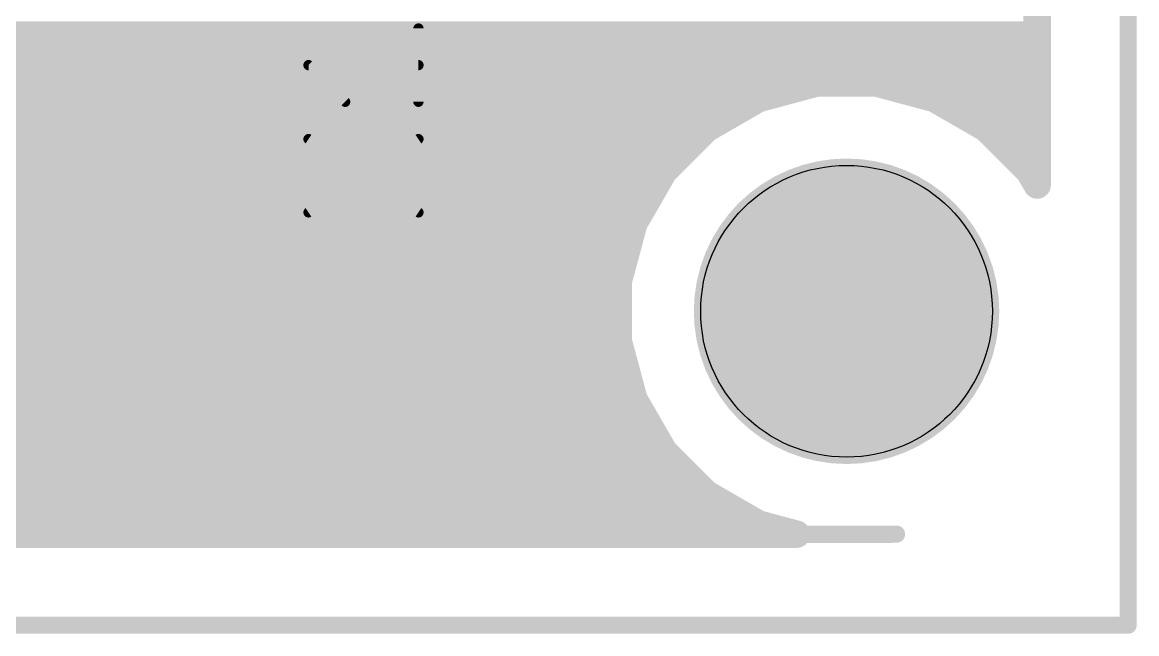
# Model space of a CAD drawing. Extents: x 0 to 10.8, y 0 to 6.1.
# Drawn here: x 10.163 to 10.812, y -0.013 to 0.343 of the extents above; entities that cross this region are included whole.
import ezdxf

# ---------------------------------------------------------------- set-up
doc = ezdxf.new("R2010")
doc.units = 0
for name, color, linetype in [('1', 22, 'CONTINUOUS'), ('116', 253, 'CONTINUOUS'), ('16', 175, 'CONTINUOUS'), ('20', 7, 'CONTINUOUS'), ('25', 253, 'CONTINUOUS'), ('29', 253, 'CONTINUOUS'), ('30', 253, 'CONTINUOUS')]:
    doc.layers.add(name, color=color, linetype=linetype)

msp = doc.modelspace()

# ---------------------------------------------------------------- linework, layer by layer
at = {"layer": '1', "const_width": 0.016}
for points in [[(10.754087, 4.286417), (10.754087, 0.248579)], [(9.795764, 0.336), (10.754087, 0.336)], [(9.795764, 0.32), (10.754087, 0.32)], [(9.795764, 0.304), (10.610575, 0.304)], [(10.625488, 0.307996), (10.591661, 0.298933)], [(10.660508, 0.307996), (10.625488, 0.307996)], [(10.694335, 0.298933), (10.660508, 0.307996)], [(10.675425, 0.304), (10.754087, 0.304)], [(10.591661, 0.298933), (10.561335, 0.281425)], [(10.724661, 0.281425), (10.694335, 0.298933)], [(9.795764, 0.288), (10.572724, 0.288)], [(10.713276, 0.288), (10.754087, 0.288)], [(10.561335, 0.281425), (10.536571, 0.256661)], [(10.749425, 0.256661), (10.724661, 0.281425)], [(9.795764, 0.272), (10.551909, 0.272)], [(10.734087, 0.272), (10.754087, 0.272)], [(9.795764, 0.256), (10.536193, 0.256)], [(10.536571, 0.256661), (10.519063, 0.226335)], [(10.754087, 0.248579), (10.749425, 0.256661)], [(10.749807, 0.256), (10.754087, 0.256)], [(9.795764, 0.24), (10.526953, 0.24)], [(10.519063, 0.226335), (10.51, 0.192508)], [(9.795764, 0.224), (10.518441, 0.224)], [(9.795764, 0.208), (10.514154, 0.208)], [(9.795764, 0.192), (10.51, 0.192)], [(10.51, 0.192508), (10.51, 0.157488)], [(9.795764, 0.176), (10.51, 0.176)], [(9.790457, 0.16), (10.51, 0.16)], [(10.51, 0.157488), (10.519063, 0.123661)], [(9.774457, 0.144), (10.51361, 0.144)], [(9.758457, 0.128), (10.517898, 0.128)], [(10.519063, 0.123661), (10.536571, 0.093335)], [(9.742457, 0.112), (10.525791, 0.112)], [(9.726457, 0.096), (10.535031, 0.096)], [(10.536571, 0.093335), (10.561335, 0.068571)], [(9.704862, 0.08), (10.549906, 0.08)], [(0.23974, 0.064), (10.569252, 0.064)], [(10.561335, 0.068571), (10.591661, 0.051063)], [(10.591661, 0.051063), (10.61385, 0.045122)], [(10.61385, 0.045122), (0.195146, 0.045122)], [(0.205894, 0.048), (10.603098, 0.048)]]:
    msp.add_lwpolyline(points, dxfattribs=at)
at = {"layer": '1', "const_width": 0.008}
for points in [[(10.754087, 0.332, 1), (10.754087, 0.34)], [(10.754087, 0.316, 1), (10.754087, 0.324)], [(10.610575, 0.3, 1), (10.610575, 0.308)], [(10.625488, 0.311996, 1), (10.625488, 0.303996)], [(10.626523, 0.304132, 1), (10.624453, 0.31186)], [(10.661543, 0.31186, 1), (10.659473, 0.304132)], [(10.660508, 0.303996, 1), (10.660508, 0.311996)], [(10.675425, 0.308, 1), (10.675425, 0.3)], [(10.754087, 0.3, 1), (10.754087, 0.308)], [(10.590626, 0.302797, 1), (10.592697, 0.295069)], [(10.593661, 0.295469, 1), (10.589662, 0.302397)], [(10.696335, 0.302397, 1), (10.692335, 0.295469)], [(10.693299, 0.295069, 1), (10.69537, 0.302797)], [(10.572724, 0.284, 1), (10.572724, 0.292)], [(10.713276, 0.292, 1), (10.713276, 0.284)], [(10.754087, 0.284, 1), (10.754087, 0.292)], [(10.559335, 0.284889, 1), (10.563335, 0.277961)], [(10.564163, 0.278597, 1), (10.558506, 0.284254)], [(10.72749, 0.284254, 1), (10.721833, 0.278597)], [(10.722662, 0.277961, 1), (10.726661, 0.284889)], [(10.551909, 0.268, 1), (10.551909, 0.276)], [(10.734087, 0.276, 1), (10.734087, 0.268)], [(10.754087, 0.268, 1), (10.754087, 0.276)], [(10.533742, 0.25949, 1), (10.539399, 0.253833)], [(10.540035, 0.254662, 1), (10.533107, 0.258661)], [(10.536193, 0.252, 1), (10.536193, 0.26)], [(10.75289, 0.25866, 1), (10.74596, 0.254663)], [(10.749807, 0.26, 1), (10.749807, 0.252)], [(10.746597, 0.253833, 1), (10.752254, 0.25949)], [(10.754087, 0.252, 1), (10.754087, 0.26)], [(10.750622, 0.24658, 1), (10.757552, 0.250577)], [(10.526953, 0.236, 1), (10.526953, 0.244)], [(10.750087, 0.248579, 1), (10.758087, 0.248579)], [(10.522927, 0.225299, 1), (10.515199, 0.22737)], [(10.515599, 0.228335, 1), (10.522527, 0.224335)], [(10.518441, 0.22, 1), (10.518441, 0.228)], [(10.514154, 0.204, 1), (10.514154, 0.212)], [(10.514, 0.192508, 1), (10.506, 0.192508)], [(10.506136, 0.193543, 1), (10.513864, 0.191473)], [(10.51, 0.188, 1), (10.51, 0.196)], [(10.51, 0.172, 1), (10.51, 0.18)], [(10.513864, 0.158523, 1), (10.506136, 0.156453)], [(10.51, 0.156, 1), (10.51, 0.164)], [(10.506, 0.157488, 1), (10.514, 0.157488)], [(10.51361, 0.14, 1), (10.51361, 0.148)], [(10.522527, 0.125661, 1), (10.515599, 0.121662)], [(10.517898, 0.124, 1), (10.517898, 0.132)], [(10.515199, 0.122626, 1), (10.522927, 0.124697)], [(10.525791, 0.108, 1), (10.525791, 0.116)], [(10.535031, 0.092, 1), (10.535031, 0.1)], [(10.539399, 0.096163, 1), (10.533742, 0.090506)], [(10.533107, 0.091335, 1), (10.540035, 0.095335)], [(10.549906, 0.076, 1), (10.549906, 0.084)], [(10.563335, 0.072035, 1), (10.559335, 0.065107)], [(10.558506, 0.065742, 1), (10.564163, 0.071399)], [(10.569252, 0.06, 1), (10.569252, 0.068)], [(10.592696, 0.054927, 1), (10.590627, 0.047199)], [(10.589662, 0.047599, 1), (10.593661, 0.054527)], [(10.603098, 0.044, 1), (10.603098, 0.052)], [(10.612816, 0.041258, 1), (10.614885, 0.048986)], [(10.61385, 0.041122, 1), (10.61385, 0.049122)]]:
    msp.add_lwpolyline(points, format="xyb", dxfattribs=at)
at = {"layer": '116', "const_width": 0.081063}
msp.add_lwpolyline([(10.642992, 0.128543, 1), (10.642992, 0.221457, 1), (10.642992, 0.128543)], format="xyb", dxfattribs=at)
at = {"layer": '16'}
for points, const_width in [([(10.754087, 4.286417), (10.754087, 0.248579)], 0.016), ([(9.112622, 0.336), (10.754087, 0.336)], 0.016), ([(9.112622, 0.32), (10.754087, 0.32)], 0.016), ([(9.110087, 0.304), (10.610575, 0.304)], 0.016), ([(10.625488, 0.307996), (10.591661, 0.298933)], 0.016), ([(10.660508, 0.307996), (10.625488, 0.307996)], 0.016), ([(10.694335, 0.298933), (10.660508, 0.307996)], 0.016), ([(10.675425, 0.304), (10.754087, 0.304)], 0.016), ([(10.591661, 0.298933), (10.561335, 0.281425)], 0.016), ([(10.724661, 0.281425), (10.694335, 0.298933)], 0.016), ([(9.105799, 0.288), (10.572724, 0.288)], 0.016), ([(10.713276, 0.288), (10.754087, 0.288)], 0.016), ([(10.561335, 0.281425), (10.536571, 0.256661)], 0.016), ([(10.749425, 0.256661), (10.724661, 0.281425)], 0.016), ([(9.097142, 0.272), (10.551909, 0.272)], 0.016), ([(10.734087, 0.272), (10.754087, 0.272)], 0.016), ([(9.085539, 0.256), (10.536193, 0.256)], 0.016), ([(10.536571, 0.256661), (10.519063, 0.226335)], 0.016), ([(10.754087, 0.248579), (10.749425, 0.256661)], 0.016), ([(10.749807, 0.256), (10.754087, 0.256)], 0.016), ([(9.068374, 0.24), (10.526953, 0.24)], 0.016), ([(10.519063, 0.226335), (10.51, 0.192508)], 0.016), ([(9.033776, 0.224), (10.518441, 0.224)], 0.016), ([(1.215079, 0.208), (10.514154, 0.208)], 0.016), ([(1.17602, 0.192), (10.51, 0.192)], 0.016), ([(10.51, 0.192508), (10.51, 0.157488)], 0.016), ([(0.298996, 0.176), (10.51, 0.176)], 0.016), ([(0.298996, 0.16), (10.51, 0.16)], 0.016), ([(10.51, 0.157488), (10.519063, 0.123661)], 0.016), ([(0.295382, 0.144), (10.51361, 0.144)], 0.016), ([(0.291094, 0.128), (10.517898, 0.128)], 0.016), ([(10.519063, 0.123661), (10.536571, 0.093335)], 0.016), ([(0.283201, 0.112), (10.525791, 0.112)], 0.016), ([(0.273961, 0.096), (10.535031, 0.096)], 0.016), ([(10.536571, 0.093335), (10.561335, 0.068571)], 0.016), ([(0.259091, 0.08), (10.549906, 0.08)], 0.016), ([(0.23974, 0.064), (10.569252, 0.064)], 0.016), ([(10.561335, 0.068571), (10.591661, 0.051063)], 0.016), ([(10.591661, 0.051063), (10.61385, 0.045122)], 0.016), ([(10.61385, 0.045122), (0.195146, 0.045122)], 0.016), ([(0.205894, 0.048), (10.603098, 0.048)], 0.016), ([(10.62, 0.045), (10.61385, 0.045122)], 0.01), ([(10.665, 0.045), (10.62, 0.045)], 0.01), ([(10.672146, 0.045122), (10.665, 0.045)], 0.01)]:
    msp.add_lwpolyline(points, dxfattribs=dict(at, const_width=const_width))
for points, const_width in [([(10.754087, 0.332, 1), (10.754087, 0.34)], 0.008), ([(10.754087, 0.316, 1), (10.754087, 0.324)], 0.008), ([(10.610575, 0.3, 1), (10.610575, 0.308)], 0.008), ([(10.625488, 0.311996, 1), (10.625488, 0.303996)], 0.008), ([(10.626523, 0.304132, 1), (10.624453, 0.31186)], 0.008), ([(10.661543, 0.31186, 1), (10.659473, 0.304132)], 0.008), ([(10.660508, 0.303996, 1), (10.660508, 0.311996)], 0.008), ([(10.675425, 0.308, 1), (10.675425, 0.3)], 0.008), ([(10.754087, 0.3, 1), (10.754087, 0.308)], 0.008), ([(10.590626, 0.302797, 1), (10.592697, 0.295069)], 0.008), ([(10.593661, 0.295469, 1), (10.589662, 0.302397)], 0.008), ([(10.696335, 0.302397, 1), (10.692335, 0.295469)], 0.008), ([(10.693299, 0.295069, 1), (10.69537, 0.302797)], 0.008), ([(10.572724, 0.284, 1), (10.572724, 0.292)], 0.008), ([(10.713276, 0.292, 1), (10.713276, 0.284)], 0.008), ([(10.754087, 0.284, 1), (10.754087, 0.292)], 0.008), ([(10.559335, 0.284889, 1), (10.563335, 0.277961)], 0.008), ([(10.564163, 0.278597, 1), (10.558506, 0.284254)], 0.008), ([(10.72749, 0.284254, 1), (10.721833, 0.278597)], 0.008), ([(10.722662, 0.277961, 1), (10.726661, 0.284889)], 0.008), ([(10.551909, 0.268, 1), (10.551909, 0.276)], 0.008), ([(10.734087, 0.276, 1), (10.734087, 0.268)], 0.008), ([(10.754087, 0.268, 1), (10.754087, 0.276)], 0.008), ([(10.533742, 0.25949, 1), (10.539399, 0.253833)], 0.008), ([(10.540035, 0.254662, 1), (10.533107, 0.258661)], 0.008), ([(10.536193, 0.252, 1), (10.536193, 0.26)], 0.008), ([(10.75289, 0.25866, 1), (10.74596, 0.254663)], 0.008), ([(10.749807, 0.26, 1), (10.749807, 0.252)], 0.008), ([(10.746597, 0.253833, 1), (10.752254, 0.25949)], 0.008), ([(10.754087, 0.252, 1), (10.754087, 0.26)], 0.008), ([(10.750622, 0.24658, 1), (10.757552, 0.250577)], 0.008), ([(10.526953, 0.236, 1), (10.526953, 0.244)], 0.008), ([(10.750087, 0.248579, 1), (10.758087, 0.248579)], 0.008), ([(10.522927, 0.225299, 1), (10.515199, 0.22737)], 0.008), ([(10.515599, 0.228335, 1), (10.522527, 0.224335)], 0.008), ([(10.518441, 0.22, 1), (10.518441, 0.228)], 0.008), ([(10.514154, 0.204, 1), (10.514154, 0.212)], 0.008), ([(10.514, 0.192508, 1), (10.506, 0.192508)], 0.008), ([(10.506136, 0.193543, 1), (10.513864, 0.191473)], 0.008), ([(10.51, 0.188, 1), (10.51, 0.196)], 0.008), ([(10.51, 0.172, 1), (10.51, 0.18)], 0.008), ([(10.513864, 0.158523, 1), (10.506136, 0.156453)], 0.008), ([(10.51, 0.156, 1), (10.51, 0.164)], 0.008), ([(10.506, 0.157488, 1), (10.514, 0.157488)], 0.008), ([(10.51361, 0.14, 1), (10.51361, 0.148)], 0.008), ([(10.522527, 0.125661, 1), (10.515599, 0.121662)], 0.008), ([(10.517898, 0.124, 1), (10.517898, 0.132)], 0.008), ([(10.515199, 0.122626, 1), (10.522927, 0.124697)], 0.008), ([(10.525791, 0.108, 1), (10.525791, 0.116)], 0.008), ([(10.535031, 0.092, 1), (10.535031, 0.1)], 0.008), ([(10.539399, 0.096163, 1), (10.533742, 0.090506)], 0.008), ([(10.533107, 0.091335, 1), (10.540035, 0.095335)], 0.008), ([(10.549906, 0.076, 1), (10.549906, 0.084)], 0.008), ([(10.563335, 0.072035, 1), (10.559335, 0.065107)], 0.008), ([(10.558506, 0.065742, 1), (10.564163, 0.071399)], 0.008), ([(10.569252, 0.06, 1), (10.569252, 0.068)], 0.008), ([(10.592696, 0.054927, 1), (10.590627, 0.047199)], 0.008), ([(10.589662, 0.047599, 1), (10.593661, 0.054527)], 0.008), ([(10.603098, 0.044, 1), (10.603098, 0.052)], 0.008), ([(10.612816, 0.041258, 1), (10.614885, 0.048986)], 0.008), ([(10.61385, 0.041122, 1), (10.61385, 0.049122)], 0.008), ([(10.6139, 0.047622, 1), (10.613801, 0.042623)], 0.005), ([(10.62, 0.0475, 1), (10.62, 0.0425)], 0.005), ([(10.61995, 0.0425, 1), (10.62005, 0.0475)], 0.005), ([(10.664957, 0.0475, 1), (10.665043, 0.0425)], 0.005), ([(10.665, 0.0425, 1), (10.665, 0.0475)], 0.005), ([(10.672188, 0.042622, 1), (10.672103, 0.047622)], 0.005)]:
    msp.add_lwpolyline(points, format="xyb", dxfattribs=dict(at, const_width=const_width))
at = {"layer": '20', "const_width": 0.01}
for points in [[(10.807087, -0.007874), (10.807087, 4.527559)], [(-0.000787, -0.007874), (10.807087, -0.007874)]]:
    msp.add_lwpolyline(points, dxfattribs=at)
at = {"layer": '20', "const_width": 0.005}
for points in [[(10.804587, -0.007874, 1), (10.809587, -0.007874)], [(10.807087, -0.010374, 1), (10.807087, -0.005374)]]:
    msp.add_lwpolyline(points, format="xyb", dxfattribs=at)
at = {"layer": '20'}
msp.add_circle((10.643, 0.175), 0.085, dxfattribs=at)
at = {"layer": '25', "const_width": 0.006}
for points in [[(10.39352, 0.297079), (10.39352, 0.33978)], [(10.350819, 0.297079), (10.329469, 0.318429)], [(10.329469, 0.318429), (10.39352, 0.318429)], [(10.329469, 0.232626), (10.39352, 0.275327)], [(10.329469, 0.275327), (10.39352, 0.232626)]]:
    msp.add_lwpolyline(points, dxfattribs=at)
at = {"layer": '25', "const_width": 0.003}
for points in [[(10.39502, 0.33978, 1), (10.39202, 0.33978)], [(10.330529, 0.31949, 1), (10.328408, 0.317368)], [(10.329469, 0.319929, 1), (10.329469, 0.316929)], [(10.39352, 0.316929, 1), (10.39352, 0.319929)], [(10.349758, 0.296018, 1), (10.35188, 0.298139)], [(10.39202, 0.297079, 1), (10.39502, 0.297079)], [(10.330301, 0.276575, 1), (10.328636, 0.274079)], [(10.394352, 0.274079, 1), (10.392688, 0.276575)], [(10.328636, 0.233874, 1), (10.330301, 0.231378)], [(10.392688, 0.231378, 1), (10.394352, 0.233874)]]:
    msp.add_lwpolyline(points, format="xyb", dxfattribs=at)
at = {"layer": '29', "const_width": 0.089}
msp.add_lwpolyline([(10.643, 0.1305, 1), (10.643, 0.2195, 1), (10.643, 0.1305)], format="xyb", dxfattribs=at)
at = {"layer": '30', "const_width": 0.089}
msp.add_lwpolyline([(10.643, 0.1305, 1), (10.643, 0.2195, 1), (10.643, 0.1305)], format="xyb", dxfattribs=at)

doc.saveas('drawing.dxf')
